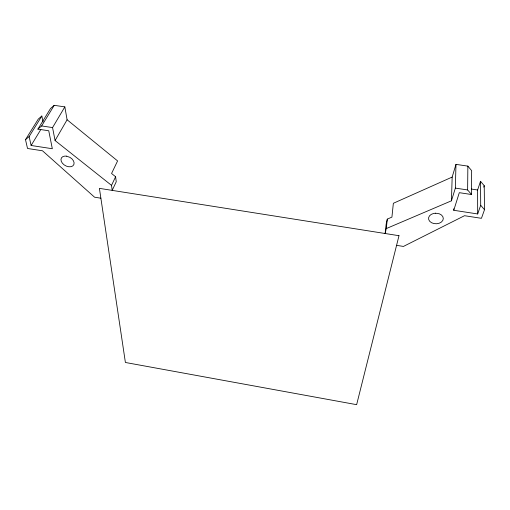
<?xml version="1.0" encoding="UTF-8"?>
<svg xmlns="http://www.w3.org/2000/svg" width="510" height="510" viewBox="0 0 510 510"><rect width="100%" height="100%" fill="white"/><g stroke="black" fill="none" stroke-linecap="round" stroke-linejoin="round"><path stroke-width="0.76" d="M396.576 245.342L403.435 246.432L464.514 215.711L481.446 218.318L484.5 209.712L484.226 185.704L480.541 181.292L480.7 205.262L477.679 213.958L453.766 210.286L459.306 192.678L471.533 194.52L471.648 170.652L467.861 166.12L455.972 164.373L452.166 177.072L451.446 200.812L386.268 228.588L385.133 233.51L386.172 224.043L387.307 219.115L391.916 217.113L393.357 203.286L452.166 177.072M471.533 194.52L467.625 189.949L467.861 166.12M451.446 200.812L455.353 188.107L455.972 164.373M453.766 210.286L453.811 208.705M386.268 228.588L387.307 219.115M477.679 213.958L477.609 189.988L480.541 181.292M483.729 187.138L484.226 185.704M115.604 176.74L116.242 181.751L112.194 190.383L111.531 185.372L115.604 176.74L111.562 173.496L117.593 160.918L67.097 119.773L64.84 106.883L54.219 105.328L50.515 108.522L37.893 129.132L48.743 130.77L52.326 148.735L31.116 145.484L29.121 136.591L41.839 116.019L43.044 121.922M111.531 185.372L55.074 140.537L67.097 119.773M55.074 140.537L52.555 127.583L64.84 106.883M31.116 145.484L40.819 129.527M37.893 129.132L41.641 125.944L54.219 105.328M100.878 198.205L94.579 197.204L42.483 150.781L27.527 148.48L25.5 139.663L38.256 119.11L41.839 116.019M25.5 139.663L29.121 136.591M471.425 189.063L477.609 189.988M41.641 125.944L52.555 127.583M455.353 188.107L467.625 189.949M480.7 205.262L484.5 209.712M398.992 235.703L356.637 404.672L125.396 362.476L99.412 188.362L398.992 235.703M435.508 213.199L433.602 213.454A7.382 5.291 0.5 0 0 429.751 221.359A7.382 5.291 0.5 0 0 441.424 222.035A7.382 5.291 0.5 0 0 439.269 213.779L435.508 213.199M66.555 156.162L64.897 156.079A7.057 4.73 29.2 0 0 62.386 163.219A7.057 4.73 29.2 0 0 72.822 165.897A7.057 4.73 29.2 0 0 69.959 157.38L66.555 156.162"/></g></svg>
